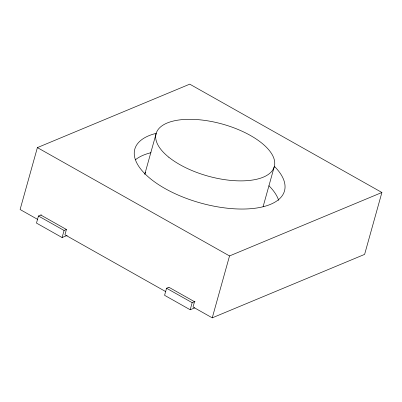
<?xml version="1.0" encoding="UTF-8"?>
<svg xmlns="http://www.w3.org/2000/svg" width="402" height="402" viewBox="0 0 402 402"><rect width="100%" height="100%" fill="white"/><g stroke="black" fill="none" stroke-linecap="round" stroke-linejoin="round"><path stroke-width="0.6" d="M168.895 287.259L194.518 301.706L193.035 307.012L212.251 317.846L364.614 254.391L381.9 192.488L189.749 84.154L37.386 147.609L20.1 209.512L37.713 219.442M41.336 214.819L38.451 216.015L36.476 223.09L62.099 237.537L67.209 235.406M62.099 237.537L64.074 230.462L66.345 229.512M145.037 173.337L156.031 133.961M168.825 287.289L166.554 288.239L164.579 295.309L190.196 309.756L194.809 307.837M190.196 309.756L192.171 302.681L195.055 301.48M212.251 317.846L229.532 255.938L381.9 192.488M274.395 166.227L263.4 205.603A61.345 26.989 15.6 0 1 263.069 206.723M37.386 147.609L229.532 255.938M40.798 215.04L66.415 229.487L64.933 234.793L165.78 291.646M38.451 216.015L64.074 230.462M166.554 288.239L192.171 302.681M274.35 166.312A77.707 34.185 15.6 0 1 253.506 208.432A77.707 34.185 15.6 0 1 152.097 180.046A77.707 34.185 15.6 0 1 156.378 133.298M135.484 159.735A77.707 34.185 15.6 0 1 150.956 152.715M268.928 185.734A77.707 34.185 15.6 0 1 278.676 200.417M144.815 174.488A61.345 26.989 15.6 0 1 145.373 172.212M168.815 157.232A61.345 26.989 15.6 0 0 270.712 172.468A61.345 26.989 15.6 0 0 206.11 120.59A61.345 26.989 15.6 0 0 168.815 157.232"/></g></svg>
